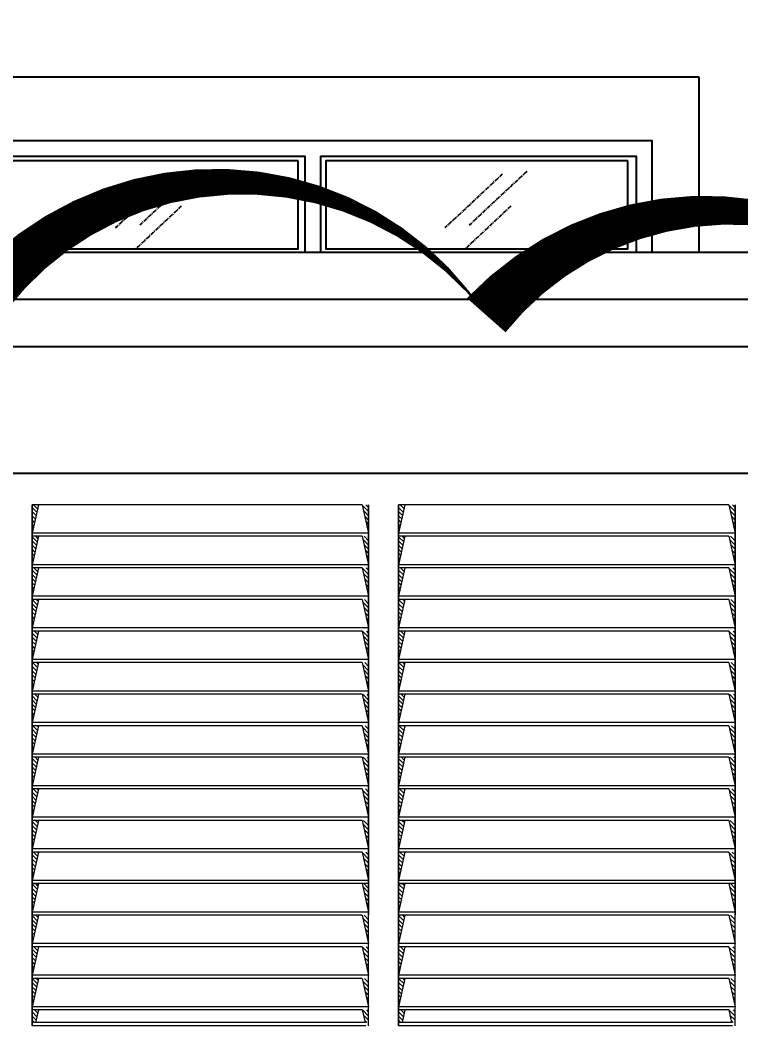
# Model space of a CAD drawing. Header units: inches. Extents: x 102027 to 175311, y -32523 to 10797.
# Drawn here: x 168293 to 170575, y 955 to 4189 of the extents above; entities that cross this region are included whole.
import ezdxf
from ezdxf import colors
from ezdxf.entities.mleader import LeaderData, LeaderLine
from ezdxf.math import Vec2, Vec3

# ---------------------------------------------------------------- set-up
doc = ezdxf.new("R2010")
doc.units = ezdxf.units.IN
doc.header["$MEASUREMENT"] = 0
for name, pattern in [('CENTER', [2, 1.25, -0.25, 0.25, -0.25]), ('HIDDEN', [0.375, 0.25, -0.125]), ('HIDDEN2', [0.1875, 0.125, -0.0625])]:
    doc.linetypes.add(name, pattern=pattern)
for name, color, linetype in [('1', 1, 'CENTER'), ('M-CLOUD', 2, 'Continuous'), ('M-HVAC-PIPE-NEW', 6, 'HIDDEN2'), ('M-X-BKGD', 8, 'Continuous')]:
    doc.layers.add(name, color=color, linetype=linetype)
doc.layers.add('grid nos', color=253, linetype='Continuous', lineweight=0)
doc.styles.add('RomanS', font='romans.shx', dxfattribs={"width": 0.8})

# ---------------------------------------------------------------- blocks, each defined once
blk = doc.blocks.new('LOUVER VIL 2')
at = {"layer": '1', "color": 170, "lineweight": 0}
for p, q in [((118623.5, 11761.1), (118623.5, 13061.1)), ((118623.5, 13061.1), (118623.5, 11761.1)), ((118643.5, 13061.1), (119689.8, 13061.1)), ((119669.8, 13061.1), (119689.8, 13061.1)), ((119669.8, 13061.1), (119689.8, 13061.1)), ((119689.8, 11411.1), (119689.8, 13061.1)), ((119689.8, 13061.1), (119689.8, 11411.1)), ((119784.8, 11761.1), (119784.8, 13061.1)), ((119784.8, 13061.1), (119784.8, 11761.1)), ((119804.8, 13061.1), (120851, 13061.1)), ((120831, 13061.1), (120851, 13061.1)), ((120831, 13061.1), (120851, 13061.1)), ((120851, 11411.1), (120851, 13061.1)), ((120851, 13061.1), (120851, 11411.1)), ((118623.5, 12971.1), (119689.8, 12971.1)), ((119784.8, 12971.1), (120851, 12971.1)), ((118643.5, 12961.1), (119689.8, 12961.1)), ((119669.8, 12961.1), (119689.8, 12961.1)), ((119669.8, 12961.1), (119689.8, 12961.1)), ((119804.8, 12961.1), (120851, 12961.1)), ((120831, 12961.1), (120851, 12961.1)), ((120831, 12961.1), (120851, 12961.1)), ((118623.5, 12871.1), (119689.8, 12871.1)), ((118643.5, 12861.1), (119689.8, 12861.1)), ((119669.8, 12861.1), (119689.8, 12861.1)), ((119669.8, 12861.1), (119689.8, 12861.1)), ((119784.8, 12871.1), (120851, 12871.1)), ((119804.8, 12861.1), (120851, 12861.1)), ((120831, 12861.1), (120851, 12861.1)), ((120831, 12861.1), (120851, 12861.1)), ((118623.5, 12771.1), (119689.8, 12771.1)), ((118643.5, 12761.1), (119689.8, 12761.1)), ((119669.8, 12761.1), (119689.8, 12761.1)), ((119669.8, 12761.1), (119689.8, 12761.1)), ((119784.8, 12771.1), (120851, 12771.1)), ((119804.8, 12761.1), (120851, 12761.1)), ((120831, 12761.1), (120851, 12761.1)), ((120831, 12761.1), (120851, 12761.1)), ((118623.5, 12671.1), (119689.8, 12671.1)), ((118643.5, 12661.1), (119689.8, 12661.1)), ((119669.8, 12661.1), (119689.8, 12661.1)), ((119669.8, 12661.1), (119689.8, 12661.1)), ((119784.8, 12671.1), (120851, 12671.1)), ((119804.8, 12661.1), (120851, 12661.1)), ((120831, 12661.1), (120851, 12661.1)), ((120831, 12661.1), (120851, 12661.1)), ((118623.5, 12571.1), (119689.8, 12571.1)), ((118643.5, 12561.1), (119689.8, 12561.1)), ((119669.8, 12561.1), (119689.8, 12561.1)), ((119669.8, 12561.1), (119689.8, 12561.1)), ((119784.8, 12571.1), (120851, 12571.1)), ((119804.8, 12561.1), (120851, 12561.1)), ((120831, 12561.1), (120851, 12561.1)), ((120831, 12561.1), (120851, 12561.1)), ((118623.5, 12471.1), (119689.8, 12471.1)), ((118643.5, 12461.1), (119689.8, 12461.1)), ((119669.8, 12461.1), (119689.8, 12461.1)), ((119669.8, 12461.1), (119689.8, 12461.1)), ((119784.8, 12471.1), (120851, 12471.1)), ((119804.8, 12461.1), (120851, 12461.1)), ((120831, 12461.1), (120851, 12461.1)), ((120831, 12461.1), (120851, 12461.1)), ((118623.5, 12371.1), (119689.8, 12371.1)), ((118643.5, 12361.1), (119689.8, 12361.1)), ((119669.8, 12361.1), (119689.8, 12361.1)), ((119669.8, 12361.1), (119689.8, 12361.1)), ((119784.8, 12371.1), (120851, 12371.1)), ((119804.8, 12361.1), (120851, 12361.1)), ((120831, 12361.1), (120851, 12361.1)), ((120831, 12361.1), (120851, 12361.1)), ((118623.5, 12271.1), (119689.8, 12271.1)), ((118643.5, 12261.1), (119689.8, 12261.1)), ((119669.8, 12261.1), (119689.8, 12261.1)), ((119669.8, 12261.1), (119689.8, 12261.1)), ((119784.8, 12271.1), (120851, 12271.1)), ((119804.8, 12261.1), (120851, 12261.1)), ((120831, 12261.1), (120851, 12261.1)), ((120831, 12261.1), (120851, 12261.1)), ((118623.5, 12171.1), (119689.8, 12171.1)), ((118643.5, 12161.1), (119689.8, 12161.1)), ((119669.8, 12161.1), (119689.8, 12161.1)), ((119669.8, 12161.1), (119689.8, 12161.1)), ((119784.8, 12171.1), (120851, 12171.1)), ((119804.8, 12161.1), (120851, 12161.1)), ((120831, 12161.1), (120851, 12161.1)), ((120831, 12161.1), (120851, 12161.1)), ((118623.5, 12071.1), (119689.8, 12071.1)), ((119784.8, 12071.1), (120851, 12071.1)), ((118643.5, 12061.1), (119689.8, 12061.1)), ((119669.8, 12061.1), (119689.8, 12061.1)), ((119669.8, 12061.1), (119689.8, 12061.1)), ((119804.8, 12061.1), (120851, 12061.1)), ((120831, 12061.1), (120851, 12061.1)), ((120831, 12061.1), (120851, 12061.1)), ((118623.5, 11971.1), (119689.8, 11971.1)), ((119784.8, 11971.1), (120851, 11971.1)), ((118643.5, 11961.1), (119689.8, 11961.1)), ((119669.8, 11961.1), (119689.8, 11961.1)), ((119669.8, 11961.1), (119689.8, 11961.1)), ((119804.8, 11961.1), (120851, 11961.1)), ((120831, 11961.1), (120851, 11961.1)), ((120831, 11961.1), (120851, 11961.1)), ((118623.5, 11871.1), (119689.8, 11871.1)), ((119784.8, 11871.1), (120851, 11871.1)), ((118643.5, 11861.1), (119689.8, 11861.1)), ((119669.8, 11861.1), (119689.8, 11861.1)), ((119669.8, 11861.1), (119689.8, 11861.1)), ((119804.8, 11861.1), (120851, 11861.1)), ((120831, 11861.1), (120851, 11861.1)), ((120831, 11861.1), (120851, 11861.1)), ((118623.5, 11771.1), (119689.8, 11771.1)), ((118643.5, 11761.1), (119689.8, 11761.1)), ((119669.8, 11761.1), (119689.8, 11761.1)), ((119669.8, 11761.1), (119689.8, 11761.1)), ((119689.6, 11771.1), (119689.8, 11771.1)), ((119689.6, 11771.1), (119689.8, 11771.1)), ((119784.8, 11771.1), (120851, 11771.1)), ((119804.8, 11761.1), (120851, 11761.1)), ((120831, 11761.1), (120851, 11761.1)), ((120831, 11761.1), (120851, 11761.1)), ((120850.8, 11771.1), (120851, 11771.1)), ((120850.8, 11771.1), (120851, 11771.1)), ((118623.5, 11671.1), (119689.8, 11671.1)), ((118643.5, 11661.1), (119689.8, 11661.1)), ((119669.8, 11661.1), (119689.8, 11661.1)), ((119669.8, 11661.1), (119689.8, 11661.1)), ((119689.4, 11671.1), (119689.8, 11671.1)), ((119689.4, 11671.1), (119689.8, 11671.1)), ((119784.8, 11671.1), (120851, 11671.1)), ((119804.8, 11661.1), (120851, 11661.1)), ((120831, 11661.1), (120851, 11661.1)), ((120831, 11661.1), (120851, 11661.1)), ((120850.7, 11671.1), (120851, 11671.1)), ((120850.7, 11671.1), (120851, 11671.1)), ((118623.5, 11571.1), (119689.8, 11571.1)), ((118643.5, 11561.1), (119689.8, 11561.1)), ((119669.8, 11561.1), (119689.8, 11561.1)), ((119669.8, 11561.1), (119689.8, 11561.1)), ((119689.2, 11571.1), (119689.8, 11571.1)), ((119689.2, 11571.1), (119689.8, 11571.1)), ((119784.8, 11571.1), (120851, 11571.1)), ((119804.8, 11561.1), (120851, 11561.1)), ((120831, 11561.1), (120851, 11561.1)), ((120831, 11561.1), (120851, 11561.1)), ((120850.5, 11571.1), (120851, 11571.1)), ((120850.5, 11571.1), (120851, 11571.1)), ((118623.5, 11471.1), (119689.8, 11471.1)), ((118643.5, 11461.1), (119689.8, 11461.1)), ((119669.8, 11461.1), (119689.8, 11461.1)), ((119669.8, 11461.1), (119689.8, 11461.1)), ((119689, 11471.1), (119689.8, 11471.1)), ((119689, 11471.1), (119689.8, 11471.1)), ((119784.8, 11471.1), (120851, 11471.1)), ((119804.8, 11461.1), (120851, 11461.1)), ((120831, 11461.1), (120851, 11461.1)), ((120831, 11461.1), (120851, 11461.1)), ((120850.3, 11471.1), (120851, 11471.1)), ((120850.3, 11471.1), (120851, 11471.1)), ((118634.6, 11421.1), (119689.8, 11421.1)), ((119678.7, 11421.1), (119689.8, 11421.1)), ((119678.7, 11421.1), (119688.9, 11421.1)), ((119795.9, 11421.1), (120851, 11421.1)), ((120839.9, 11421.1), (120851, 11421.1)), ((120839.9, 11421.1), (120850.2, 11421.1)), ((118632.4, 11411.1), (119689.8, 11411.1)), ((119688.9, 11411.1), (119689.8, 11411.1)), ((119793.7, 11411.1), (120851, 11411.1)), ((120850.2, 11411.1), (120851, 11411.1))]:
    blk.add_line(p, q, dxfattribs=at)
at = {"layer": 'grid nos', "color": 170, "linetype": 'Continuous', "ltscale": 10000}
for p, q in [((118623.5, 13052.5), (118632, 13061.1)), ((118623.5, 13039.3), (118643, 13058.7)), ((118623.5, 13026), (118639.2, 13041.7)), ((119670.1, 13059.4), (119671.8, 13061.1)), ((119672.5, 13048.6), (119685, 13061.1)), ((119674.9, 13037.7), (119689.8, 13052.5)), ((119677.4, 13026.9), (119689.8, 13039.3)), ((119784.8, 13052.5), (119793.3, 13061.1)), ((119784.8, 13039.3), (119804.3, 13058.7)), ((119784.8, 13026), (119800.5, 13041.7)), ((120831.4, 13059.4), (120833, 13061.1)), ((120833.8, 13048.6), (120846.3, 13061.1)), ((120836.2, 13037.7), (120851, 13052.5)), ((120838.6, 13026.9), (120851, 13039.3)), ((118623.5, 13012.7), (118635.4, 13024.7)), ((118623.5, 12999.5), (118631.6, 13007.6)), ((119679.8, 13016), (119689.8, 13026)), ((119682.2, 13005.2), (119689.8, 13012.8)), ((119784.8, 13012.7), (119796.7, 13024.7)), ((119784.8, 12999.5), (119792.9, 13007.6)), ((120841, 13016), (120851, 13026)), ((120843.4, 13005.2), (120851, 13012.8)), ((118623.5, 12986.2), (118627.8, 12990.6)), ((118623.5, 12973), (118624.1, 12973.5)), ((119684.6, 12994.3), (119689.8, 12999.5)), ((119687, 12983.5), (119689.8, 12986.2)), ((119689.4, 12972.6), (119689.8, 12973)), ((119784.8, 12986.2), (119789.1, 12990.6)), ((119784.8, 12973), (119785.3, 12973.5)), ((120845.8, 12994.3), (120851, 12999.5)), ((120848.3, 12983.5), (120851, 12986.2)), ((120850.7, 12972.6), (120851, 12973)), ((118623.5, 12959.7), (118624.9, 12961.1)), ((118623.5, 12946.5), (118638.1, 12961.1)), ((118623.5, 12933.2), (118641.3, 12950.9)), ((119671.2, 12954.5), (119677.8, 12961.1)), ((119673.6, 12943.6), (119689.8, 12959.7)), ((119676.1, 12932.8), (119689.8, 12946.5)), ((119784.8, 12959.7), (119786.1, 12961.1)), ((119784.8, 12946.5), (119799.4, 12961.1)), ((119784.8, 12933.2), (119802.5, 12950.9)), ((120832.5, 12954.5), (120839.1, 12961.1)), ((120834.9, 12943.6), (120851, 12959.7)), ((120837.3, 12932.8), (120851, 12946.5)), ((118623.5, 12919.9), (118637.5, 12933.9)), ((118623.5, 12906.7), (118633.7, 12916.9)), ((119678.5, 12921.9), (119689.8, 12933.2)), ((119680.9, 12911.1), (119689.8, 12920)), ((119683.3, 12900.2), (119689.8, 12906.7)), ((119784.8, 12919.9), (119798.7, 12933.9)), ((119784.8, 12906.7), (119794.9, 12916.9)), ((120839.7, 12921.9), (120851, 12933.2)), ((120842.1, 12911.1), (120851, 12920)), ((120844.5, 12900.2), (120851, 12906.7)), ((118623.5, 12893.4), (118629.9, 12899.8)), ((118623.5, 12880.2), (118626.1, 12882.8)), ((119685.7, 12889.4), (119689.8, 12893.4)), ((119688.1, 12878.5), (119689.8, 12880.2)), ((119784.8, 12893.4), (119791.2, 12899.8)), ((119784.8, 12880.2), (119787.4, 12882.8)), ((120846.9, 12889.4), (120851, 12893.4)), ((120849.4, 12878.5), (120851, 12880.2)), ((118623.5, 12853.6), (118630.9, 12861.1)), ((118623.5, 12840.4), (118643.3, 12860.2)), ((118623.5, 12827.1), (118639.5, 12843.2)), ((119669.9, 12860.3), (119670.6, 12861.1)), ((119672.3, 12849.5), (119683.9, 12861.1)), ((119674.7, 12838.6), (119689.8, 12853.7)), ((119677.2, 12827.8), (119689.8, 12840.4)), ((119784.8, 12853.6), (119792.2, 12861.1)), ((119784.8, 12840.4), (119804.6, 12860.2)), ((119784.8, 12827.1), (119800.8, 12843.2)), ((120831.2, 12860.3), (120831.9, 12861.1)), ((120833.6, 12849.5), (120845.1, 12861.1)), ((120836, 12838.6), (120851, 12853.7)), ((120838.4, 12827.8), (120851, 12840.4)), ((118623.5, 12813.9), (118635.7, 12826.1)), ((118623.5, 12800.6), (118632, 12809.1)), ((119679.6, 12816.9), (119689.8, 12827.1)), ((119682, 12806.1), (119689.8, 12813.9)), ((119784.8, 12813.9), (119797, 12826.1)), ((119784.8, 12800.6), (119793.2, 12809.1)), ((120840.8, 12816.9), (120851, 12827.1)), ((120843.2, 12806.1), (120851, 12813.9)), ((118623.5, 12787.4), (118628.2, 12792)), ((118623.5, 12774.1), (118624.4, 12775)), ((119684.4, 12795.3), (119689.8, 12800.6)), ((119686.8, 12784.4), (119689.8, 12787.4)), ((119784.8, 12787.4), (119789.4, 12792)), ((119784.8, 12774.1), (119785.6, 12775)), ((120845.6, 12795.3), (120851, 12800.6)), ((120848, 12784.4), (120851, 12787.4)), ((118623.5, 12760.8), (118623.7, 12761.1)), ((118623.5, 12747.6), (118637, 12761.1)), ((118623.5, 12734.3), (118641.6, 12752.4)), ((119671, 12755.4), (119676.7, 12761.1)), ((119673.4, 12744.5), (119689.8, 12760.9)), ((119675.8, 12733.7), (119689.8, 12747.6)), ((119689.2, 12773.6), (119689.8, 12774.1)), ((119784.8, 12760.8), (119785, 12761.1)), ((119784.8, 12747.6), (119798.2, 12761.1)), ((119784.8, 12734.3), (119802.8, 12752.4)), ((120832.3, 12755.4), (120838, 12761.1)), ((120834.7, 12744.5), (120851, 12760.9)), ((120837.1, 12733.7), (120851, 12747.6)), ((120850.5, 12773.6), (120851, 12774.1)), ((118623.5, 12721.1), (118637.8, 12735.4)), ((118623.5, 12707.8), (118634, 12718.3)), ((119678.3, 12722.8), (119689.8, 12734.3)), ((119680.7, 12712), (119689.8, 12721.1)), ((119784.8, 12721.1), (119799.1, 12735.4)), ((119784.8, 12707.8), (119795.3, 12718.3)), ((120839.5, 12722.8), (120851, 12734.3)), ((120841.9, 12712), (120851, 12721.1)), ((118623.5, 12694.5), (118630.2, 12701.3)), ((118623.5, 12681.3), (118626.4, 12684.2)), ((119683.1, 12701.1), (119689.8, 12707.8)), ((119685.5, 12690.3), (119689.8, 12694.6)), ((119687.9, 12679.4), (119689.8, 12681.3)), ((119784.8, 12694.5), (119791.5, 12701.3)), ((119784.8, 12681.3), (119787.7, 12684.2)), ((120844.3, 12701.1), (120851, 12707.8)), ((120846.7, 12690.3), (120851, 12694.6)), ((120849.2, 12679.4), (120851, 12681.3)), ((118623.5, 12654.8), (118629.8, 12661.1)), ((118623.5, 12641.5), (118643.1, 12661.1)), ((119672.1, 12650.4), (119682.8, 12661.1)), ((119674.5, 12639.6), (119689.8, 12654.8)), ((119784.8, 12654.8), (119791, 12661.1)), ((119784.8, 12641.5), (119804.3, 12661.1)), ((120833.4, 12650.4), (120844, 12661.1)), ((120835.8, 12639.6), (120851, 12654.8)), ((118623.5, 12628.3), (118639.9, 12644.6)), ((118623.5, 12615), (118636.1, 12627.6)), ((119677, 12628.7), (119689.8, 12641.5)), ((119679.4, 12617.9), (119689.8, 12628.3)), ((119681.8, 12607), (119689.8, 12615)), ((119784.8, 12628.3), (119801.1, 12644.6)), ((119784.8, 12615), (119797.3, 12627.6)), ((120838.2, 12628.7), (120851, 12641.5)), ((120840.6, 12617.9), (120851, 12628.3)), ((120843, 12607), (120851, 12615)), ((118623.5, 12601.7), (118632.3, 12610.5)), ((118623.5, 12588.5), (118628.5, 12593.5)), ((119684.2, 12596.2), (119689.8, 12601.8)), ((119686.6, 12585.3), (119689.8, 12588.5)), ((119784.8, 12601.7), (119793.5, 12610.5)), ((119784.8, 12588.5), (119789.7, 12593.5)), ((120845.4, 12596.2), (120851, 12601.8)), ((120847.8, 12585.3), (120851, 12588.5)), ((118623.5, 12575.2), (118624.7, 12576.4)), ((118623.5, 12548.7), (118635.9, 12561.1)), ((118623.5, 12535.4), (118641.9, 12553.8)), ((119670.8, 12556.3), (119675.6, 12561.1)), ((119673.2, 12545.4), (119688.8, 12561.1)), ((119675.6, 12534.6), (119689.8, 12548.7)), ((119689, 12574.5), (119689.8, 12575.2)), ((119784.8, 12575.2), (119786, 12576.4)), ((119784.8, 12548.7), (119797.1, 12561.1)), ((119784.8, 12535.4), (119803.2, 12553.8)), ((120832.1, 12556.3), (120836.8, 12561.1)), ((120834.5, 12545.4), (120850.1, 12561.1)), ((120836.9, 12534.6), (120851, 12548.7)), ((120850.3, 12574.5), (120851, 12575.2)), ((118623.5, 12522.2), (118638.1, 12536.8)), ((118623.5, 12508.9), (118634.3, 12519.8)), ((119678.1, 12523.8), (119689.8, 12535.5)), ((119680.5, 12512.9), (119689.8, 12522.2)), ((119784.8, 12522.2), (119799.4, 12536.8)), ((119784.8, 12508.9), (119795.6, 12519.8)), ((120839.3, 12523.8), (120851, 12535.5)), ((120841.7, 12512.9), (120851, 12522.2)), ((118623.5, 12495.7), (118630.5, 12502.7)), ((118623.5, 12482.4), (118626.8, 12485.7)), ((119682.9, 12502.1), (119689.8, 12508.9)), ((119685.3, 12491.2), (119689.8, 12495.7)), ((119784.8, 12495.7), (119791.8, 12502.7)), ((119784.8, 12482.4), (119788, 12485.7)), ((120844.1, 12502.1), (120851, 12508.9)), ((120846.5, 12491.2), (120851, 12495.7)), ((118623.5, 12455.9), (118628.7, 12461.1)), ((118623.5, 12442.6), (118641.9, 12461.1)), ((119671.9, 12451.3), (119681.6, 12461.1)), ((119674.3, 12440.5), (119689.8, 12455.9)), ((119687.7, 12480.4), (119689.8, 12482.4)), ((119784.8, 12455.9), (119789.9, 12461.1)), ((119784.8, 12442.6), (119803.2, 12461.1)), ((120833.2, 12451.3), (120842.9, 12461.1)), ((120835.6, 12440.5), (120851, 12455.9)), ((120848.9, 12480.4), (120851, 12482.4)), ((118623.5, 12429.4), (118640.2, 12446)), ((118623.5, 12416.1), (118636.4, 12429)), ((119676.7, 12429.6), (119689.8, 12442.7)), ((119679.2, 12418.8), (119689.8, 12429.4)), ((119784.8, 12429.4), (119801.4, 12446)), ((119784.8, 12416.1), (119797.6, 12429)), ((120838, 12429.6), (120851, 12442.7)), ((120840.4, 12418.8), (120851, 12429.4)), ((118623.5, 12402.9), (118632.6, 12412)), ((118623.5, 12389.6), (118628.8, 12394.9)), ((119681.6, 12407.9), (119689.8, 12416.1)), ((119684, 12397.1), (119689.8, 12402.9)), ((119686.4, 12386.2), (119689.8, 12389.6)), ((119784.8, 12402.9), (119793.9, 12412)), ((119784.8, 12389.6), (119790.1, 12394.9)), ((120842.8, 12407.9), (120851, 12416.1)), ((120845.2, 12397.1), (120851, 12402.9)), ((120847.6, 12386.2), (120851, 12389.6)), ((118623.5, 12376.3), (118625, 12377.9)), ((118623.5, 12349.8), (118634.7, 12361.1)), ((118623.5, 12336.6), (118642.2, 12355.3)), ((119670.6, 12357.2), (119674.5, 12361.1)), ((119673, 12346.4), (119687.7, 12361.1)), ((119688.8, 12375.4), (119689.8, 12376.4)), ((119784.8, 12376.3), (119786.3, 12377.9)), ((119784.8, 12349.8), (119796, 12361.1)), ((119784.8, 12336.6), (119803.5, 12355.3)), ((120831.9, 12357.2), (120835.7, 12361.1)), ((120834.3, 12346.4), (120849, 12361.1)), ((120850, 12375.4), (120851, 12376.4)), ((118623.5, 12323.3), (118638.4, 12338.2)), ((119675.4, 12335.5), (119689.8, 12349.8)), ((119677.8, 12324.7), (119689.8, 12336.6)), ((119680.3, 12313.8), (119689.8, 12323.3)), ((119784.8, 12323.3), (119799.7, 12338.2)), ((120836.7, 12335.5), (120851, 12349.8)), ((120839.1, 12324.7), (120851, 12336.6)), ((120841.5, 12313.8), (120851, 12323.3)), ((118623.5, 12310.1), (118634.7, 12321.2)), ((118623.5, 12296.8), (118630.9, 12304.2)), ((119682.7, 12303), (119689.8, 12310.1)), ((119685.1, 12292.1), (119689.8, 12296.8)), ((119784.8, 12310.1), (119795.9, 12321.2)), ((119784.8, 12296.8), (119792.1, 12304.2)), ((120843.9, 12303), (120851, 12310.1)), ((120846.3, 12292.1), (120851, 12296.8)), ((118623.5, 12283.5), (118627.1, 12287.1)), ((118623.5, 12257), (118627.5, 12261.1)), ((118623.5, 12243.8), (118640.8, 12261.1)), ((119671.7, 12252.3), (119680.5, 12261.1)), ((119687.5, 12281.3), (119689.8, 12283.6)), ((119784.8, 12283.5), (119788.3, 12287.1)), ((119784.8, 12257), (119788.8, 12261.1)), ((119784.8, 12243.8), (119802.1, 12261.1)), ((120833, 12252.3), (120841.8, 12261.1)), ((120848.7, 12281.3), (120851, 12283.6)), ((118623.5, 12230.5), (118640.5, 12247.5)), ((118623.5, 12217.2), (118636.7, 12230.4)), ((119674.1, 12241.4), (119689.8, 12257)), ((119676.5, 12230.6), (119689.8, 12243.8)), ((119679, 12219.7), (119689.8, 12230.5)), ((119784.8, 12230.5), (119801.8, 12247.5)), ((119784.8, 12217.2), (119798, 12230.4)), ((120835.4, 12241.4), (120851, 12257)), ((120837.8, 12230.6), (120851, 12243.8)), ((120840.2, 12219.7), (120851, 12230.5)), ((118623.5, 12204), (118632.9, 12213.4)), ((118623.5, 12190.7), (118629.1, 12196.4)), ((119681.4, 12208.9), (119689.8, 12217.3)), ((119683.8, 12198), (119689.8, 12204)), ((119784.8, 12204), (119794.2, 12213.4)), ((119784.8, 12190.7), (119790.4, 12196.4)), ((120842.6, 12208.9), (120851, 12217.3)), ((120845, 12198), (120851, 12204)), ((118623.5, 12177.5), (118625.3, 12179.3)), ((118623.5, 12151), (118633.6, 12161.1)), ((119670.4, 12158.1), (119673.3, 12161.1)), ((119672.8, 12147.3), (119686.6, 12161.1)), ((119686.2, 12187.2), (119689.8, 12190.7)), ((119688.6, 12176.3), (119689.8, 12177.5)), ((119784.8, 12177.5), (119786.6, 12179.3)), ((119784.8, 12151), (119794.9, 12161.1)), ((120831.7, 12158.1), (120834.6, 12161.1)), ((120834.1, 12147.3), (120847.8, 12161.1)), ((120847.4, 12187.2), (120851, 12190.7)), ((120849.8, 12176.3), (120851, 12177.5)), ((118623.5, 12137.7), (118642.6, 12156.7)), ((118623.5, 12124.4), (118638.8, 12139.7)), ((119675.2, 12136.4), (119689.8, 12151)), ((119677.6, 12125.6), (119689.8, 12137.7)), ((119784.8, 12137.7), (119803.8, 12156.7)), ((119784.8, 12124.4), (119800, 12139.7)), ((120836.5, 12136.4), (120851, 12151)), ((120838.9, 12125.6), (120851, 12137.7)), ((118623.5, 12111.2), (118635, 12122.6)), ((118623.5, 12097.9), (118631.2, 12105.6)), ((119680.1, 12114.7), (119689.8, 12124.5)), ((119682.5, 12103.9), (119689.8, 12111.2)), ((119684.9, 12093.1), (119689.8, 12097.9)), ((119784.8, 12111.2), (119796.2, 12122.6)), ((119784.8, 12097.9), (119792.4, 12105.6)), ((120841.3, 12114.7), (120851, 12124.5)), ((120843.7, 12103.9), (120851, 12111.2)), ((120846.1, 12093.1), (120851, 12097.9)), ((118623.5, 12084.7), (118627.4, 12088.6)), ((118623.5, 12071.4), (118623.6, 12071.5)), ((119687.3, 12082.2), (119689.8, 12084.7)), ((119689.7, 12071.4), (119689.8, 12071.4)), ((119784.8, 12084.7), (119788.7, 12088.6)), ((119784.8, 12071.4), (119784.9, 12071.5)), ((120848.5, 12082.2), (120851, 12084.7)), ((120850.9, 12071.4), (120851, 12071.4)), ((118623.5, 12058.2), (118626.4, 12061.1)), ((118623.5, 12044.9), (118639.7, 12061.1)), ((118623.5, 12031.6), (118640.8, 12048.9)), ((118623.5, 12018.4), (118637, 12031.9)), ((119671.5, 12053.2), (119679.4, 12061.1)), ((119673.9, 12042.3), (119689.8, 12058.2)), ((119676.3, 12031.5), (119689.8, 12044.9)), ((119678.7, 12020.6), (119689.8, 12031.6)), ((119784.8, 12058.2), (119787.7, 12061.1)), ((119784.8, 12044.9), (119800.9, 12061.1)), ((119784.8, 12031.6), (119802.1, 12048.9)), ((119784.8, 12018.4), (119798.3, 12031.9)), ((120832.8, 12053.2), (120840.6, 12061.1)), ((120835.2, 12042.3), (120851, 12058.2)), ((120837.6, 12031.5), (120851, 12044.9)), ((120840, 12020.6), (120851, 12031.6)), ((118623.5, 12005.1), (118633.2, 12014.8)), ((119681.2, 12009.8), (119689.8, 12018.4)), ((119683.6, 11998.9), (119689.8, 12005.1)), ((119784.8, 12005.1), (119794.5, 12014.8)), ((120842.4, 12009.8), (120851, 12018.4)), ((120844.8, 11998.9), (120851, 12005.1)), ((118623.5, 11991.9), (118629.5, 11997.8)), ((118623.5, 11978.6), (118625.7, 11980.8)), ((119686, 11988.1), (119689.8, 11991.9)), ((119688.4, 11977.2), (119689.8, 11978.6)), ((119784.8, 11991.9), (119790.7, 11997.8)), ((119784.8, 11978.6), (119786.9, 11980.8)), ((120847.2, 11988.1), (120851, 11991.9)), ((120849.6, 11977.2), (120851, 11978.6)), ((118623.5, 11952.1), (118632.5, 11961.1)), ((118623.5, 11938.8), (118642.9, 11958.2)), ((118623.5, 11925.6), (118639.1, 11941.1)), ((119670.2, 11959.1), (119672.2, 11961.1)), ((119672.6, 11948.2), (119685.5, 11961.1)), ((119675, 11937.4), (119689.8, 11952.1)), ((119677.4, 11926.5), (119689.8, 11938.8)), ((119784.8, 11952.1), (119793.7, 11961.1)), ((119784.8, 11938.8), (119804.1, 11958.2)), ((119784.8, 11925.6), (119800.3, 11941.1)), ((120831.5, 11959.1), (120833.5, 11961.1)), ((120833.9, 11948.2), (120846.7, 11961.1)), ((120836.3, 11937.4), (120851, 11952.1)), ((120838.7, 11926.5), (120851, 11938.8)), ((118623.5, 11912.3), (118635.3, 11924.1)), ((118623.5, 11899.1), (118631.5, 11907.1)), ((119679.8, 11915.7), (119689.8, 11925.6)), ((119682.3, 11904.8), (119689.8, 11912.3)), ((119784.8, 11912.3), (119796.6, 11924.1)), ((119784.8, 11899.1), (119792.8, 11907.1)), ((120841.1, 11915.7), (120851, 11925.6)), ((120843.5, 11904.8), (120851, 11912.3)), ((118623.5, 11885.8), (118627.7, 11890)), ((118623.5, 11872.5), (118623.9, 11873)), ((119684.7, 11894), (119689.8, 11899.1)), ((119687.1, 11883.1), (119689.8, 11885.8)), ((119689.5, 11872.3), (119689.8, 11872.6)), ((119784.8, 11885.8), (119789, 11890)), ((119784.8, 11872.5), (119785.2, 11873)), ((120845.9, 11894), (120851, 11899.1)), ((120848.3, 11883.1), (120851, 11885.8)), ((120850.7, 11872.3), (120851, 11872.6)), ((118623.5, 11859.3), (118625.3, 11861.1)), ((118623.5, 11846), (118638.5, 11861.1)), ((118623.5, 11832.8), (118641.1, 11850.4)), ((119671.3, 11854.1), (119678.3, 11861.1)), ((119673.7, 11843.2), (119689.8, 11859.3)), ((119676.1, 11832.4), (119689.8, 11846)), ((119784.8, 11859.3), (119786.5, 11861.1)), ((119784.8, 11846), (119799.8, 11861.1)), ((119784.8, 11832.8), (119802.4, 11850.4)), ((120832.6, 11854.1), (120839.5, 11861.1)), ((120835, 11843.2), (120851, 11859.3)), ((120837.4, 11832.4), (120851, 11846)), ((118623.5, 11819.5), (118637.4, 11833.3)), ((118623.5, 11806.2), (118633.6, 11816.3)), ((119678.5, 11821.6), (119689.8, 11832.8)), ((119681, 11810.7), (119689.8, 11819.5)), ((119683.4, 11799.9), (119689.8, 11806.3)), ((119784.8, 11819.5), (119798.6, 11833.3)), ((119784.8, 11806.2), (119794.8, 11816.3)), ((120839.8, 11821.6), (120851, 11832.8)), ((120842.2, 11810.7), (120851, 11819.5)), ((120844.6, 11799.9), (120851, 11806.3)), ((118623.5, 11793), (118629.8, 11799.3)), ((118623.5, 11779.7), (118626, 11782.2)), ((119685.8, 11789), (119689.8, 11793)), ((119688.2, 11778.2), (119689.8, 11779.7)), ((119784.8, 11793), (119791, 11799.3)), ((119784.8, 11779.7), (119787.2, 11782.2)), ((120847, 11789), (120851, 11793)), ((120849.4, 11778.2), (120851, 11779.7)), ((118623.5, 11759.7), (118624.9, 11761.1)), ((118623.5, 11746.5), (118638.1, 11761.1)), ((118623.5, 11733.2), (118641.3, 11750.9)), ((119671.2, 11754.5), (119677.8, 11761.1)), ((119673.6, 11743.6), (119689.8, 11759.7)), ((119676.1, 11732.8), (119689.8, 11746.5)), ((119784.8, 11759.7), (119786.1, 11761.1)), ((119784.8, 11746.5), (119799.4, 11761.1)), ((119784.8, 11733.2), (119802.5, 11750.9)), ((120832.5, 11754.5), (120839.1, 11761.1)), ((120834.9, 11743.6), (120851, 11759.7)), ((120837.3, 11732.8), (120851, 11746.5)), ((118623.5, 11719.9), (118637.5, 11733.9)), ((118623.5, 11706.7), (118633.7, 11716.9)), ((119678.5, 11721.9), (119689.8, 11733.2)), ((119680.9, 11711.1), (119689.8, 11720)), ((119784.8, 11719.9), (119798.7, 11733.9)), ((119784.8, 11706.7), (119794.9, 11716.9)), ((120839.7, 11721.9), (120851, 11733.2)), ((120842.1, 11711.1), (120851, 11720)), ((118623.5, 11693.4), (118629.9, 11699.8)), ((118623.5, 11680.2), (118626.1, 11682.8)), ((119683.3, 11700.2), (119689.8, 11706.7)), ((119685.7, 11689.4), (119689.8, 11693.4)), ((119688.1, 11678.5), (119689.8, 11680.2)), ((119784.8, 11693.4), (119791.2, 11699.8)), ((119784.8, 11680.2), (119787.4, 11682.8)), ((120844.5, 11700.2), (120851, 11706.7)), ((120846.9, 11689.4), (120851, 11693.4)), ((120849.4, 11678.5), (120851, 11680.2)), ((118623.5, 11653.6), (118630.9, 11661.1)), ((118623.5, 11640.4), (118643.3, 11660.2)), ((118623.5, 11627.1), (118639.5, 11643.2)), ((119669.9, 11660.3), (119670.6, 11661.1)), ((119672.3, 11649.5), (119683.9, 11661.1)), ((119674.7, 11638.6), (119689.8, 11653.7)), ((119784.8, 11653.6), (119792.2, 11661.1)), ((119784.8, 11640.4), (119804.6, 11660.2)), ((119784.8, 11627.1), (119800.8, 11643.2)), ((120831.2, 11660.3), (120831.9, 11661.1)), ((120833.6, 11649.5), (120845.1, 11661.1)), ((120836, 11638.6), (120851, 11653.7)), ((118623.5, 11613.9), (118635.7, 11626.1)), ((119677.2, 11627.8), (119689.8, 11640.4)), ((119679.6, 11616.9), (119689.8, 11627.1)), ((119682, 11606.1), (119689.8, 11613.9)), ((119784.8, 11613.9), (119797, 11626.1)), ((120838.4, 11627.8), (120851, 11640.4)), ((120840.8, 11616.9), (120851, 11627.1)), ((120843.2, 11606.1), (120851, 11613.9)), ((118623.5, 11600.6), (118632, 11609.1)), ((118623.5, 11587.4), (118628.2, 11592)), ((119684.4, 11595.3), (119689.8, 11600.6)), ((119686.8, 11584.4), (119689.8, 11587.4)), ((119784.8, 11600.6), (119793.2, 11609.1)), ((119784.8, 11587.4), (119789.4, 11592)), ((120845.6, 11595.3), (120851, 11600.6)), ((120848, 11584.4), (120851, 11587.4)), ((118623.5, 11574.1), (118624.4, 11575)), ((118623.5, 11560.8), (118623.7, 11561.1)), ((118623.5, 11547.6), (118637, 11561.1)), ((118623.5, 11534.3), (118641.6, 11552.4)), ((119671, 11555.4), (119676.7, 11561.1)), ((119673.4, 11544.5), (119689.8, 11560.9)), ((119675.8, 11533.7), (119689.8, 11547.6)), ((119689.2, 11573.6), (119689.8, 11574.1)), ((119784.8, 11574.1), (119785.6, 11575)), ((119784.8, 11560.8), (119785, 11561.1)), ((119784.8, 11547.6), (119798.2, 11561.1)), ((119784.8, 11534.3), (119802.8, 11552.4)), ((120832.3, 11555.4), (120838, 11561.1)), ((120834.7, 11544.5), (120851, 11560.9)), ((120837.1, 11533.7), (120851, 11547.6)), ((120850.5, 11573.6), (120851, 11574.1)), ((118623.5, 11521.1), (118637.8, 11535.4)), ((118623.5, 11507.8), (118634, 11518.3)), ((119678.3, 11522.8), (119689.8, 11534.3)), ((119680.7, 11512), (119689.8, 11521.1)), ((119784.8, 11521.1), (119799.1, 11535.4)), ((119784.8, 11507.8), (119795.3, 11518.3)), ((120839.5, 11522.8), (120851, 11534.3)), ((120841.9, 11512), (120851, 11521.1)), ((118623.5, 11494.5), (118630.2, 11501.3)), ((118623.5, 11481.3), (118626.4, 11484.2)), ((119683.1, 11501.1), (119689.8, 11507.8)), ((119685.5, 11490.3), (119689.8, 11494.6)), ((119687.9, 11479.4), (119689.8, 11481.3)), ((119784.8, 11494.5), (119791.5, 11501.3)), ((119784.8, 11481.3), (119787.7, 11484.2)), ((120844.3, 11501.1), (120851, 11507.8)), ((120846.7, 11490.3), (120851, 11494.6)), ((120849.2, 11479.4), (120851, 11481.3)), ((118623.5, 11454.8), (118629.8, 11461.1)), ((118623.5, 11441.5), (118643.1, 11461.1)), ((119672.1, 11450.4), (119682.8, 11461.1)), ((119674.5, 11439.6), (119689.8, 11454.8)), ((119784.8, 11454.8), (119791, 11461.1)), ((119784.8, 11441.5), (119804.3, 11461.1)), ((120833.4, 11450.4), (120844, 11461.1)), ((120835.8, 11439.6), (120851, 11454.8)), ((118623.5, 11428.3), (118639.9, 11444.6)), ((118629.6, 11421.1), (118636.1, 11427.6)), ((119677, 11428.7), (119689.8, 11441.5)), ((119682.5, 11421.1), (119689.8, 11428.3)), ((119784.8, 11428.3), (119801.1, 11444.6)), ((119790.8, 11421.1), (119797.3, 11427.6)), ((120838.2, 11428.7), (120851, 11441.5)), ((120843.8, 11421.1), (120851, 11428.3))]:
    blk.add_line(p, q, dxfattribs=at)
at = {"layer": 'grid nos', "color": 170, "linetype": 'HIDDEN', "ltscale": 10000}
for p, q in [((118643.5, 13061.1), (118623.5, 12971.1)), ((119669.8, 13061.1), (119689.8, 12971.1)), ((119804.8, 13061.1), (119784.8, 12971.1)), ((120831, 13061.1), (120851, 12971.1)), ((118643.5, 12961.1), (118623.5, 12871.1)), ((119669.8, 12961.1), (119689.8, 12871.1)), ((119804.8, 12961.1), (119784.8, 12871.1)), ((120831, 12961.1), (120851, 12871.1)), ((118643.5, 12861.1), (118623.5, 12771.1)), ((119669.8, 12861.1), (119689.8, 12771.1)), ((119804.8, 12861.1), (119784.8, 12771.1)), ((120831, 12861.1), (120851, 12771.1)), ((118643.5, 12761.1), (118623.5, 12671.1)), ((119669.8, 12761.1), (119689.8, 12671.1)), ((119804.8, 12761.1), (119784.8, 12671.1)), ((120831, 12761.1), (120851, 12671.1)), ((118643.5, 12661.1), (118623.5, 12571.1)), ((119669.8, 12661.1), (119689.8, 12571.1)), ((119804.8, 12661.1), (119784.8, 12571.1)), ((120831, 12661.1), (120851, 12571.1)), ((118643.5, 12561.1), (118623.5, 12471.1)), ((119669.8, 12561.1), (119689.8, 12471.1)), ((119804.8, 12561.1), (119784.8, 12471.1)), ((120831, 12561.1), (120851, 12471.1)), ((118643.5, 12461.1), (118623.5, 12371.1)), ((119669.8, 12461.1), (119689.8, 12371.1)), ((119804.8, 12461.1), (119784.8, 12371.1)), ((120831, 12461.1), (120851, 12371.1)), ((118643.5, 12361.1), (118623.5, 12271.1)), ((119669.8, 12361.1), (119689.8, 12271.1)), ((119804.8, 12361.1), (119784.8, 12271.1)), ((120831, 12361.1), (120851, 12271.1)), ((118643.5, 12261.1), (118623.5, 12171.1)), ((119669.8, 12261.1), (119689.8, 12171.1)), ((119804.8, 12261.1), (119784.8, 12171.1)), ((120831, 12261.1), (120851, 12171.1)), ((118643.5, 12161.1), (118623.5, 12071.1)), ((119669.8, 12161.1), (119689.8, 12071.1)), ((119804.8, 12161.1), (119784.8, 12071.1)), ((120831, 12161.1), (120851, 12071.1)), ((118643.5, 12061.1), (118623.5, 11971.1)), ((119669.8, 12061.1), (119689.8, 11971.1)), ((119804.8, 12061.1), (119784.8, 11971.1)), ((120831, 12061.1), (120851, 11971.1)), ((118643.5, 11961.1), (118623.5, 11871.1)), ((119669.8, 11961.1), (119689.8, 11871.1)), ((119804.8, 11961.1), (119784.8, 11871.1)), ((120831, 11961.1), (120851, 11871.1)), ((118623.5, 11771.1), (118623.5, 11861.1)), ((118623.5, 11861.1), (118643.5, 11861.1)), ((118643.5, 11861.1), (118623.5, 11771.1)), ((118623.5, 11411.1), (118623.5, 11861.1)), ((119689.8, 11861.1), (119669.8, 11861.1)), ((119669.8, 11861.1), (119689.8, 11771.1)), ((119688.9, 11411.1), (119689.8, 11861.1)), ((119689.8, 11771.1), (119689.8, 11861.1)), ((119784.8, 11771.1), (119784.8, 11861.1)), ((119784.8, 11861.1), (119804.8, 11861.1)), ((119804.8, 11861.1), (119784.8, 11771.1)), ((119784.8, 11411.1), (119784.8, 11861.1)), ((120851, 11861.1), (120831, 11861.1)), ((120831, 11861.1), (120851, 11771.1)), ((120850.2, 11411.1), (120851, 11861.1)), ((120851, 11771.1), (120851, 11861.1)), ((118643.5, 11761.1), (118623.5, 11671.1)), ((119669.8, 11761.1), (119689.8, 11671.1)), ((119804.8, 11761.1), (119784.8, 11671.1)), ((120831, 11761.1), (120851, 11671.1)), ((118643.5, 11661.1), (118623.5, 11571.1)), ((119669.8, 11661.1), (119689.8, 11571.1)), ((119804.8, 11661.1), (119784.8, 11571.1)), ((120831, 11661.1), (120851, 11571.1)), ((118643.5, 11561.1), (118623.5, 11471.1)), ((119669.8, 11561.1), (119689.8, 11471.1)), ((119804.8, 11561.1), (119784.8, 11471.1)), ((120831, 11561.1), (120851, 11471.1)), ((118643.5, 11461.1), (118634.6, 11421.1)), ((119669.8, 11461.1), (119678.7, 11421.1)), ((119804.8, 11461.1), (119795.9, 11421.1)), ((120831, 11461.1), (120839.9, 11421.1)), ((118632.4, 11411.1), (118632.3, 11410.5)), ((119793.7, 11411.1), (119793.5, 11410.5))]:
    blk.add_line(p, q, dxfattribs=at)

msp = doc.modelspace()

# ---------------------------------------------------------------- linework, layer by layer
at = {"layer": 'M-CLOUD'}
msp.add_lwpolyline([(158580.4, 472.7, 0, 163.4, 0.520567), (160214.7, 485.5, 0, 163.4, 0.520567), (161849.1, 498.2, 0, 163.4, 0.520567), (163483.5, 511, 0, 163.4, 0.520567), (165117.8, 521, 0, 163.4, 0.520567), (166749.1, 420.3, 0, 163.4, 0.520567), (168380.9, 350, 0, 163.4, 0.520567), (170014.7, 393.6, 0, 163.4, 0.520567), (171553.1, 740.1, 0, 163.4, 0.520567), (172287.1, 2015.9, 0, 163.4, 0.520567), (171365.4, 3075.8, 0, 163.4, 0.520567), (169769, 3255.5, 0, 163.4, 0.520567), (168134.7, 3249.1, 0, 163.4, 0.520567), (166500.3, 3237.9, 0, 163.4, 0.520567), (164865.9, 3226.6, 0, 163.4, 0.520567), (163231.5, 3215.3, 0, 163.4, 0.520567), (161597.1, 3204, 0, 163.4, 0.520567), (159962.7, 3192.7, 0, 163.4, 0.520567), (158328.3, 3181.4, 0, 163.4, 0.520567)], format="xyseb", dxfattribs=at)
at = {"layer": 'M-X-BKGD', "color": 8}
for p, q in [((170444, 4009.1), (156444, 4009.1)), ((170444, 3455.2), (170444, 4009.1)), ((169194, 3759.1), (169194, 3455.2)), ((169244, 3759.1), (169244, 3455.2)), ((152719, 3455.2), (172169, 3455.2)), ((167169, 2755.2), (171719, 2755.2))]:
    msp.add_line(p, q, dxfattribs=at)
at = {"layer": 'M-X-BKGD', "color": 8, "linetype": 'CENTER', "ltscale": 10}
for p, q in [((168776.1, 3701.9), (168593.8, 3531.7)), ((168853.8, 3710.9), (168671.5, 3540.7)), ((169820, 3701.9), (169637.7, 3531.7)), ((169897.7, 3710.9), (169715.4, 3540.7)), ((168803, 3600.4), (168658.5, 3465.5)), ((169846.9, 3600.4), (169702.4, 3465.5))]:
    msp.add_line(p, q, dxfattribs=at)
at = {"layer": 'M-X-BKGD', "color": 8, "linetype": 'HIDDEN', "ltscale": 5}
for p, q in [((171944, 3305.2), (152944, 3305.2)), ((171944, 3155.2), (152944, 3155.2))]:
    msp.add_line(p, q, dxfattribs=at)
at = {"layer": 'M-X-BKGD', "color": 8}
for points in [[(167094, 3455.2), (167094, 3809.1), (170294, 3809.1), (170294, 3455.2)], [(168194, 3759.1), (169194, 3759.1)], [(168194, 3759.1), (169194, 3759.1), (169194, 3455.2)], [(169244, 3759.1), (170244, 3759.1), (170244, 3455.2)]]:
    msp.add_lwpolyline(points, dxfattribs=at)
for points in [[(169173.5, 3744.5), (168217.3, 3744.5), (168217.3, 3465.5), (169173.5, 3465.5)], [(170217.4, 3744.5), (169261.2, 3744.5), (169261.2, 3465.5), (170217.4, 3465.5)]]:
    msp.add_lwpolyline(points, close=True, dxfattribs=at)

# ---------------------------------------------------------------- block references
at = {"xscale": -1}
msp.add_blockref('LOUVER VIL 2', (289181.3, -10405.9), dxfattribs=at)

# ---------------------------------------------------------------- next in the draw order: leaders
at = {"layer": 'M-HVAC-PIPE-NEW'}
ml = msp.add_multileader_mtext('Standard', dxfattribs=at)
ml.set_content('RAIN PROOF LOUVERS\\P(TYP.)', color=2, style='RomanS')
ml.set_leader_properties(color=2)
ml.build(insert=Vec2(0, 0))
ml.multileader.update_dxf_attribs({"dogleg_length": 16769.6, "arrow_head_size": 600})
ctx = ml.context
ctx.base_point, ctx.char_height, ctx.arrow_head_size, ctx.landing_gap_size, ctx.plane_origin = Vec3(164014.1, 6340.4), 600, 600, 1000, Vec3(166451.8, 13737.9)
notes = []
notes.append((ctx, [(0, (1, 1, 0), (161551.7, 6340.4), (1, 0), 2462.4, [(0, [(161551.7, 3504.9)], 0, [])])]))
ctx.mtext.insert, ctx.mtext.flow_direction = Vec3(165014.1, 6740.4), 5
ctx.mtext.has_bg_fill, ctx.mtext.bg_color, ctx.mtext.bg_scale_factor, ctx.mtext.bg_transparency, ctx.mtext.use_window_bg_color = 1, -1023410167, 1.5, 0, 1
for ctx, leaders in notes:
    for number, flags, end, landing, length, lines in leaders:
        leader = LeaderData()
        leader.index, (leader.has_last_leader_line, leader.has_dogleg_vector, leader.attachment_direction) = number, flags
        leader.last_leader_point, leader.dogleg_vector, leader.dogleg_length = Vec3(end), Vec3(landing), length
        for number, points, colour, breaks in lines:
            line = LeaderLine()
            line.index, line.vertices, line.color, line.breaks = number, Vec3.list(points), colors.encode_raw_color(colour), breaks
            leader.lines.append(line)
        ctx.leaders.append(leader)

doc.saveas('drawing.dxf')
